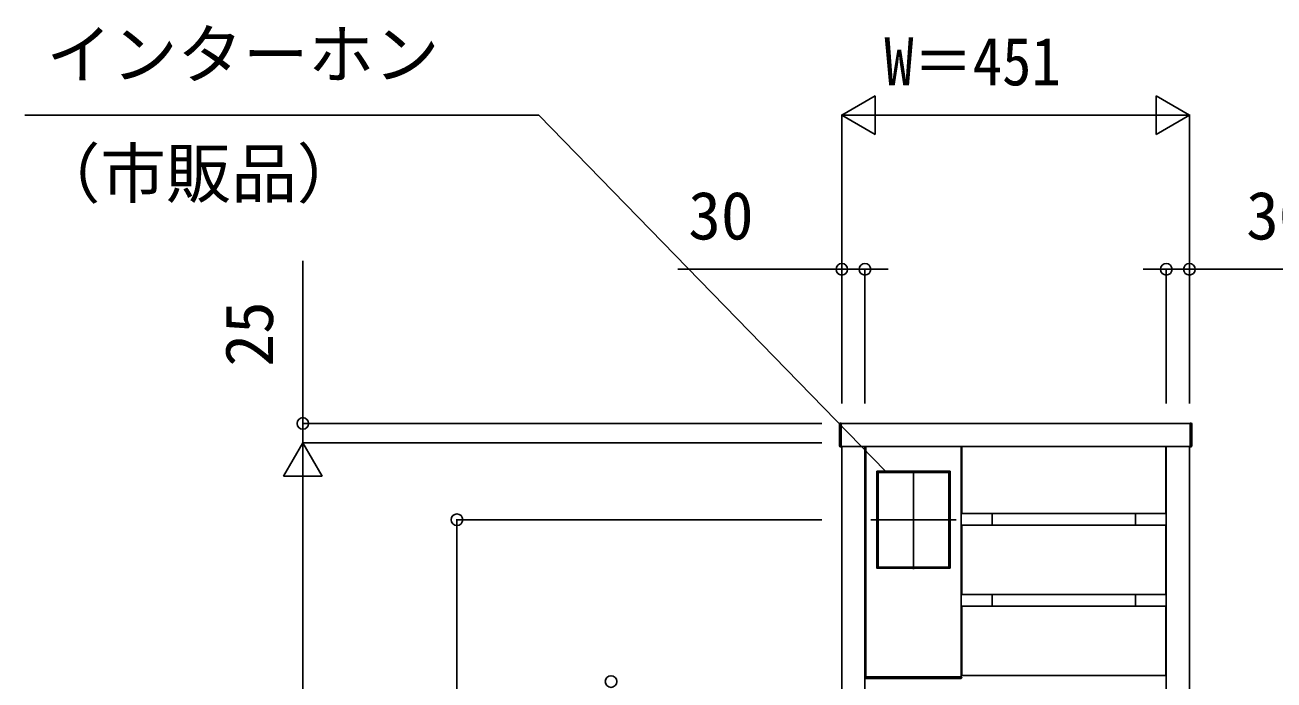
# Model space of a CAD drawing. Units: millimetres, scale not verified. Extents: x -4375 to 4375, y -6498 to 6471.
# Drawn here: x -2636 to -1015, y 544 to 1394 of the extents above; entities that cross this region are included whole.
import ezdxf
from ezdxf.enums import TextEntityAlignment as Align

# ---------------------------------------------------------------- set-up
doc = ezdxf.new("R2010")
doc.units = ezdxf.units.MM
doc.header["$LTSCALE"] = 30
doc.layers.add('0-2_YKK_A1', color=4, linetype='Continuous')
doc.layers.add('0-3_YKK_D', color=6, linetype='Continuous')
doc.styles.add('ＭＳ ゴシック', font='')
doc.styles.get('ＭＳ ゴシック').set_extended_font_data('MS Gothic')

msp = doc.modelspace()

# ---------------------------------------------------------------- linework, layer by layer
at = {"layer": '0-2_YKK_A1'}
for p, q in [((-1578.5, 875.09), (-1578.5, 876.04)), ((-1576.5, 877.1), (-1577.56, 877.04)), ((-1576.5, 877.1), (-1576.5, 876.15)), ((-1576.5, 876.15), (-1576.5, 874.66)), ((-1123.5, 877.1), (-1122.44, 877.04)), ((-1123.5, 877.1), (-1123.5, 876.15)), ((-1123.5, 876.15), (-1123.5, 874.66)), ((-1121.5, 875.09), (-1121.5, 876.04)), ((-1578.5, 874.59), (-1578.5, 875.09)), ((-1578.5, 847.16), (-1578.5, 874.59)), ((-1576.5, 874.66), (-1576.5, 846.9)), ((-1123.5, 874.66), (-1123.5, 846.9)), ((-1121.5, 874.59), (-1121.5, 875.09)), ((-1121.5, 847.16), (-1121.5, 874.59)), ((-1576.5, 846.1), (-1577.56, 846.16)), ((-1576.5, 846.9), (-1576.5, 846.1)), ((-1575.5, 846.6), (-1575.5, -748.4)), ((-1545.5, -748.4), (-1545.5, 846.6)), ((-1544.5, 547.6), (-1544.5, 846.6)), ((-1420.5, 846.6), (-1420.5, 547.6)), ((-1420.5, 550.6), (-1420.5, 846.6)), ((-1420, 759.6), (-1420, 846.6)), ((-1155, 846.6), (-1155, 759.6)), ((-1154.5, 846.6), (-1154.5, -748.4)), ((-1154.5, 550.6), (-1154.5, 846.6)), ((-1124.5, -748.4), (-1124.5, 846.6)), ((-1123.5, 846.9), (-1123.5, 846.1)), ((-1123.5, 846.1), (-1122.44, 846.16)), ((-1544.5, 834.1), (-1545.5, 834.1)), ((-1545.5, 834.1), (-1545.5, 809.1)), ((-1544.5, 809.1), (-1544.5, 834.1)), ((-1545.5, 825.1), (-1544.5, 825.1)), ((-1545.5, 818.1), (-1544.5, 818.1)), ((-1435.25, 814.3), (-1529.75, 814.3)), ((-1529.7, 813.1), (-1529.7, 690.1)), ((-1482.5, 815.6), (-1482.5, 687.6)), ((-1435.3, 813.1), (-1435.3, 690.1)), ((-1545.5, 809.1), (-1544.5, 809.1)), ((-1537.7, 751.6), (-1427.3, 751.6)), ((-1155, 759.6), (-1420, 759.6)), ((-1380.5, 759.6), (-1380.5, 744.6)), ((-1194.5, 759.6), (-1194.5, 744.6)), ((-1435.25, 688.9), (-1529.75, 688.9)), ((-1380.5, 654.6), (-1380.5, 639.6)), ((-1194.5, 654.6), (-1194.5, 639.6)), ((-1545.5, 566.1), (-1544.5, 566.1)), ((-1545.5, 559.1), (-1544.5, 559.1)), ((-1420.5, 547.6), (-1544.5, 547.6)), ((-1421.06, 545.6), (-1543.94, 545.6)), ((-1421, 547.6), (-1420, 547.6)), ((-1420.5, 550.6), (-1420, 550.6)), ((-1420, 547.6), (-1420.06, 546.54)), ((-1154.5, 550.6), (-1155, 550.6))]:
    msp.add_line(p, q, dxfattribs=at)
for points in [[(-1123.5, 846.6), (-1123.5, 876.6), (-1576.5, 876.6), (-1576.5, 846.6)], [(-1435, 688.6), (-1530, 688.6), (-1530, 814.6), (-1435, 814.6)], [(-1420, 744.6), (-1155, 744.6), (-1155, 654.6), (-1420, 654.6)], [(-1420, 639.6), (-1155, 639.6), (-1155, 549.6), (-1420, 549.6)], [(-1544.5, 550.1), (-1544.5, 575.1), (-1545.5, 575.1), (-1545.5, 550.1)]]:
    msp.add_lwpolyline(points, close=True, dxfattribs=at)
for points in [[(-1530, 813.1), (-1528.5, 813.1), (-1528.5, 690.1), (-1530, 690.1)], [(-1435.25, 814.6), (-1435.25, 813.1), (-1529.75, 813.1), (-1529.75, 814.6)], [(-1435, 813.1), (-1436.5, 813.1), (-1436.5, 690.1), (-1435, 690.1)], [(-1435.25, 688.6), (-1435.25, 690.1), (-1529.75, 690.1), (-1529.75, 688.6)], [(-1420, 552.6), (-1420.5, 552.6), (-1420.5, 550.6), (-1420, 550.6)], [(-1155, 552.6), (-1154.5, 552.6), (-1154.5, 550.6), (-1155, 550.6)], [(-1544.94, 546.54), (-1545, 547.6), (-1544, 547.6), (-1421, 547.6)]]:
    msp.add_lwpolyline(points, dxfattribs=at)
for centre, start, end in [((-1577.5, 876.04), 93.5, 180), ((-1122.5, 876.04), 0, 86.5), ((-1577.5, 847.16), 180, 266.5), ((-1122.5, 847.16), 273.5, 0), ((-1543.94, 546.6), 183.5, 270), ((-1421.06, 546.6), 270, 356.5)]:
    msp.add_arc(centre, 1, start, end, dxfattribs=at)
at = {"layer": '0-3_YKK_D'}
for p, q in [((-1575.5, 1276.6), (-1532.2, 1301.6)), ((-1532.2, 1251.6), (-1532.2, 1301.6)), ((-1124.5, 1276.6), (-1167.8, 1301.6)), ((-1167.8, 1301.6), (-1167.8, 1251.6)), ((-1575.5, 902.6), (-1575.5, 1277.6)), ((-1575.5, 1276.6), (-1532.2, 1251.6)), ((-1575.5, 1276.6), (-1488.9, 1276.6)), ((-1525.5, 1276.6), (-1174.5, 1276.6)), ((-1124.5, 1276.6), (-1211.1, 1276.6)), ((-1124.5, 1276.6), (-1167.8, 1251.6)), ((-1124.5, 902.6), (-1124.5, 1277.6)), ((-2275, 876.6), (-2275, 1087.68)), ((-1575.5, 1076.6), (-1788.51, 1076.6)), ((-1575.5, 902.6), (-1575.5, 1077.6)), ((-1545.5, 1076.6), (-1575.5, 1076.6)), ((-1545.5, 902.6), (-1545.5, 1077.6)), ((-1545.5, 1076.6), (-1515.5, 1076.6)), ((-1154.5, 1076.6), (-1184.5, 1076.6)), ((-1154.5, 902.6), (-1154.5, 1077.6)), ((-1154.5, 1076.6), (-1124.5, 1076.6)), ((-1124.5, 902.6), (-1124.5, 1077.6)), ((-1124.5, 1076.6), (-911.49, 1076.6)), ((-1601.5, 876.6), (-2276, 876.6)), ((-2275, 851.6), (-2275, 876.6)), ((-2275, 851.6), (-2300, 808.3)), ((-1601.5, 851.6), (-2276, 851.6)), ((-1601.5, 851.6), (-2276, 851.6)), ((-2275, 851.6), (-2275, 821.6)), ((-2275, 851.6), (-2250, 808.3)), ((-2275, 851.6), (-2275, 765)), ((-2300, 808.3), (-2250, 808.3)), ((-2275, 801.6), (-2275, -698.4)), ((-1601.5, 751.6), (-2076, 751.6)), ((-2075, -748.4), (-2075, 751.6))]:
    msp.add_line(p, q, dxfattribs=at)
msp.add_lwpolyline([(-1518.78, 814.6), (-1968.78, 1276.6), (-2635.57, 1276.6)], dxfattribs=at)
for centre in [(-1575.5, 1076.6), (-1545.5, 1076.6), (-1154.5, 1076.6), (-1124.5, 1076.6), (-2275, 876.6), (-2075, 751.6), (-1875, 541.6)]:
    msp.add_circle(centre, 7.5, dxfattribs=at)

# ---------------------------------------------------------------- texts
at = {"layer": '0-3_YKK_D', "style": 'ＭＳ ゴシック'}
for s, p in [('インターホン', (-2607.79, 1305.8)), ('（市販品）', (-2622.76, 1151.09)), ('30', (-1774.79, 1096.6)), ('30', (-1050.78, 1096.6))]:
    msp.add_text(s, height=62.32, dxfattribs=at).set_placement(p, align=Align.BOTTOM_LEFT)
at = {"layer": '0-3_YKK_D', "style": 'ＭＳ ゴシック', "width": 0.9}
msp.add_text('W＝451', height=62.32, dxfattribs=at).set_placement((-1520.39, 1296.6), align=Align.BOTTOM_LEFT)
at = {"layer": '0-3_YKK_D', "style": 'ＭＳ ゴシック'}
msp.add_text('25', height=62.32, rotation=90, dxfattribs=at).set_placement((-2295, 950.32), align=Align.BOTTOM_LEFT)

doc.saveas('drawing.dxf')
